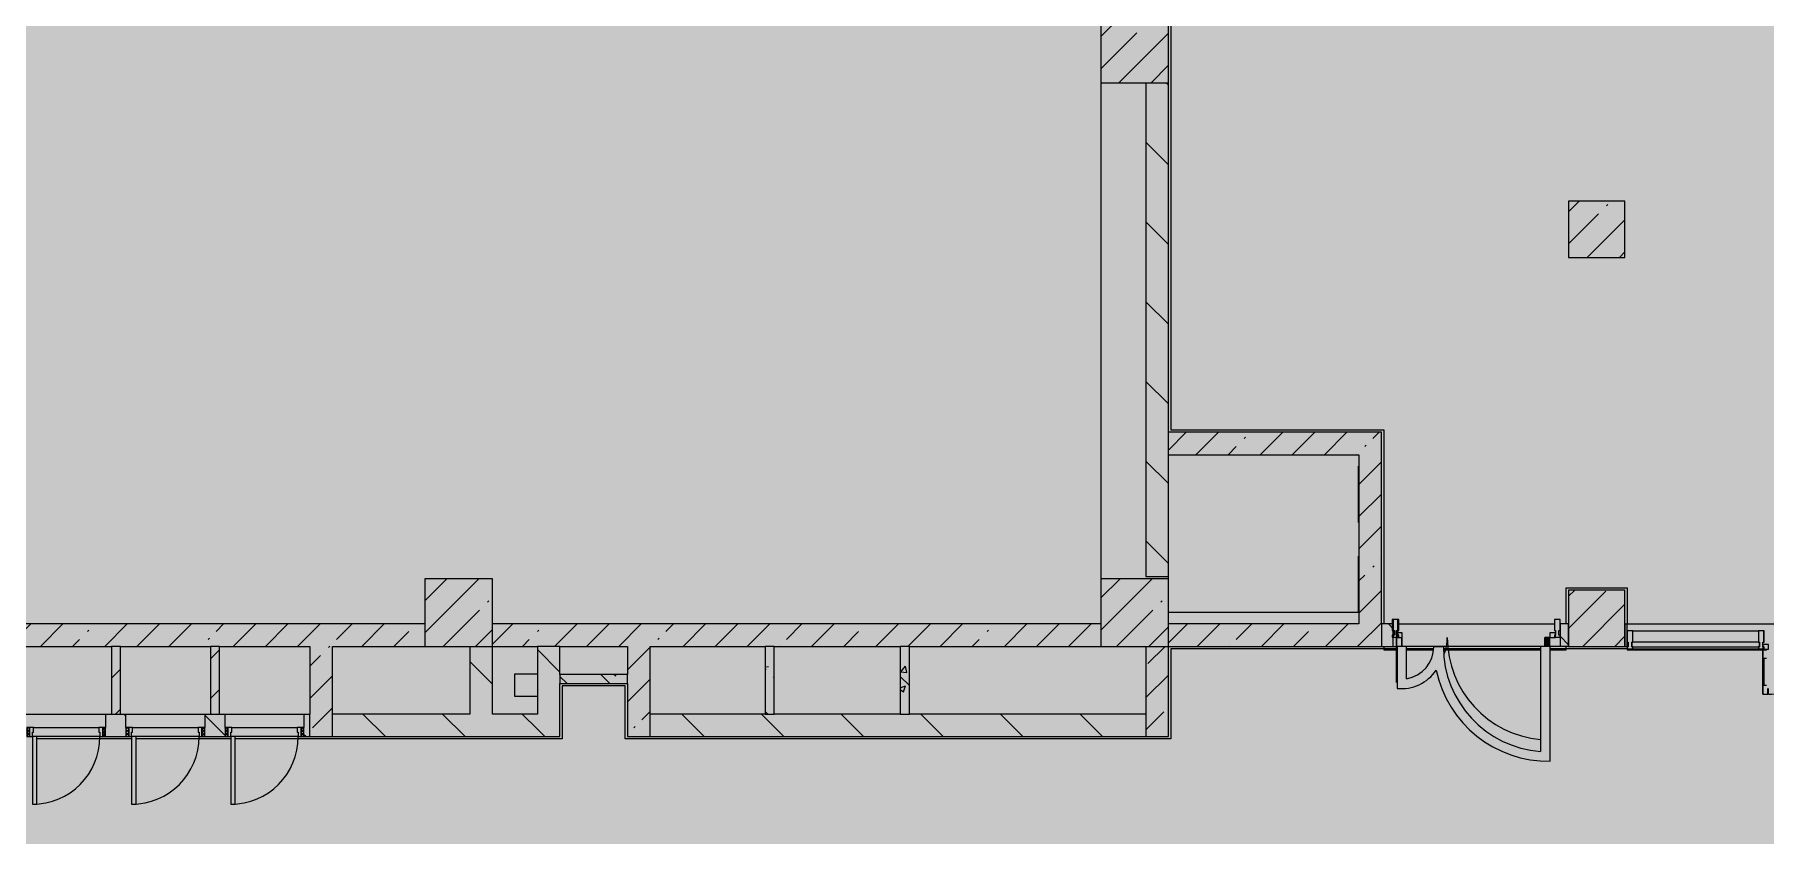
# Model space of a CAD drawing. Header units: millimetres. Extents: x 35224 to 234359, y -8553 to 29000.
# Drawn here: x 164047 to 179405, y 10024 to 17127 of the extents above; entities that cross this region are included whole.
import ezdxf

# ---------------------------------------------------------------- set-up
doc = ezdxf.new("R2010")
doc.units = ezdxf.units.MM
doc.linetypes.add('200_ШТРИХ__ш1_п0_6_', pattern=[800, 500, -300])
doc.layers.add('A-DETL-GENF-2', color=7, linetype='Continuous', lineweight=9, true_color=0xc0c0c0, transparency=0.4)
for name, color, linetype, lineweight, true_color in [('A-DETL-GENF-4', 7, 'Continuous', 5, 0xb7b7b7), ('A-DETL-GENF-5', 7, 'Continuous', 5, 0xe2e2e2), ('A-DOOR-2', 7, 'Continuous', 5, 0xaaaaaa), ('A-DOOR-3', 7, 'Continuous', 5, 0xe2e2e2), ('A-DOOR-4', 7, 'Continuous', 5, 0xb7b7b7), ('A-DOOR-FRAM-2', 7, 'Continuous', 5, 0xe2e2e2), ('A-DOOR-FRAM-3', 7, 'Continuous', 5, 0xaaaaaa), ('A-DOOR-FRAM-4', 7, 'Continuous', 5, 0xb7b7b7), ('A-FLOR-1', 7, 'Continuous', 5, 0xb7b7b7), ('A-GLAZ-CURT-2', 7, 'Continuous', 5, 0x737373), ('A-GLAZ-CWMG-2', 7, 'Continuous', 5, 0x737373), ('A-WALL-6', 7, 'Continuous', 9, 0x737373), ('I-WALL-2', 7, 'Continuous', 5, 0x737373), ('I-WALL-4', 7, 'Continuous', 5, 0x787878), ('S-COLS-2', 7, 'Continuous', 5, 0x737373)]:
    doc.layers.add(name, color=color, linetype=linetype, lineweight=lineweight, true_color=true_color)
for name, color, linetype, lineweight in [('A-DETL-MBND-1', 7, '200_ШТРИХ__ш1_п0_6_', 9), ('I-WALL-3', 7, 'Continuous', 5), ('S-COLS-1', 7, 'Continuous', 5)]:
    doc.layers.add(name, color=color, linetype=linetype, lineweight=lineweight)
pattern_1 = [(135, (107348.7, 0), (-353.5534, -353.5534), [])]
pattern_2 = [(45, (107348.7, 0), (-285.1231, 285.1231), []), (45, (107633.8, 0), (-285.1231, 285.1231), [504.031, -100.806, 16.764, -84.042])]
pattern_3 = [(135, (107348.7, 0), (-377.1708, -377.1708), [533.4, -88.9, 17.78, -88.9]), (135, (107348.7, 376.94), (-377.1708, -377.1708), []), (50, (107348.7, 0), (637.6445, -55.7866), [66.675, -733.425]), (355, (107348.7, 0), (-123.3494, 668.699), [53.34, -586.74]), (100.451, (107401.8, -4.65), (514.299, 612.908), [56.665, -623.315]), (46.184, (107348.7, 177.8), (948.776, -147.15), [100.012, -1100.137]), (96.636, (107427.8, 165.5), (830.909, 865.997), [84.998, -934.973]), (351.184, (107348.7, 177.8), (830.918, 865.988), [80.01, -880.11]), (21, (107437.6, 133.35), (530.6506, -357.9283), [66.675, -733.425]), (326, (107437.6, 133.35), (216.308, 644.6585), [53.34, -586.74]), (71.451, (107481.8, 103.5), (746.9596, 286.7243), [56.665, -623.315]), (37.5, (107348.7, 0), (10.8105, 295.9426), [16.764, -562.864, 16.764, -578.866, -588.962]), (37.5, (107348.7, 0), (10.8105, 295.9426), [-1175.258, 16.764, -572.198]), (7.5, (107348.7, 0), (233.8692, 350.6318), [16.764, -322.834, 16.764, -549.529, -224.472]), (7.5, (107348.7, 0), (233.8692, 350.6318), [-905.891, 16.764, -207.708]), (327.5, (107150.44, 0), (474.5678, -20.0513), [16.764, -205.486, 16.764, -676.656, -920.115]), (327.5, (107150.44, 0), (474.5678, -20.0513), [-915.67, 16.764, -903.351]), (317.5, (107061.54, 0), (518.4522, 88.9934), [16.764, -272.161, 16.764, -443.738, -653.415]), (317.5, (107061.54, 0), (518.4522, 88.9934), [-749.427, 16.764, -636.651])]
pattern_4 = [(45, (107348.7, 0), (-176.7767, 176.7767), [])]

# ---------------------------------------------------------------- blocks, each defined once
blk = doc.blocks.new('BSC_Колонна _Прямоугольная - 600х600-23205240-3_7_2_птичка')
at = {"layer": 'S-COLS-1'}
h = blk.add_hatch(dxfattribs=at)
h.set_pattern_fill('FP_84', color=256, style=0, pattern_type=2)
h.set_pattern_definition([(45, (-66460, -12000), (-285.1231, 285.1231), []), (45, (-66174.88, -12000), (-285.1231, 285.1231), [504.031, -100.806, 16.764, -84.042])])
h.paths.add_polyline_path([(-300, -300), (300, -300), (300, 300), (-300, 300)])
at = {"layer": 'S-COLS-2'}
for p, q in [((300, 300), (-300, 300)), ((-300, 300), (-300, -300)), ((300, -300), (300, 300)), ((-300, -300), (300, -300))]:
    blk.add_line(p, q, dxfattribs=at)
blk = doc.blocks.new('BSC_Колонна _Прямоугольная - 600х600-V116-3_7_2_птичка')
at = {"layer": 'S-COLS-1'}
h = blk.add_hatch(dxfattribs=at)
h.set_pattern_fill('FP_88', color=256, style=0, pattern_type=2)
h.set_pattern_definition([(45, (-66460, -17000), (-285.1231, 285.1231), []), (45, (-66174.88, -17000), (-285.1231, 285.1231), [504.031, -100.806, 16.764, -84.042])])
h.paths.add_polyline_path([(-300, -300), (300, -300), (300, 300), (-300, 300)])
at = {"layer": 'S-COLS-2'}
for p, q in [((300, 300), (-300, 300)), ((-300, 300), (-300, -300)), ((300, -300), (300, 300)), ((-300, -300), (300, -300))]:
    blk.add_line(p, q, dxfattribs=at)
blk = doc.blocks.new('BSC_Колонна _Прямоугольная - 600х600-V126-3_7_2_птичка')
at = {"layer": 'S-COLS-1'}
h = blk.add_hatch(dxfattribs=at)
h.set_pattern_fill('FP_106', color=256, style=0, pattern_type=2)
h.set_pattern_definition([(45, (-60460, -12000), (-285.1231, 285.1231), []), (45, (-60174.88, -12000), (-285.1231, 285.1231), [504.031, -100.806, 16.764, -84.042])])
h.paths.add_polyline_path([(-300, -300), (300, -300), (300, 300), (-300, 300)])
at = {"layer": 'S-COLS-2'}
for p, q in [((300, 300), (-300, 300)), ((-300, 300), (-300, -300)), ((300, -300), (300, 300)), ((-300, -300), (300, -300))]:
    blk.add_line(p, q, dxfattribs=at)
blk = doc.blocks.new('BSC_Колонна _Прямоугольная - 500х500-V153-3_7_2_птичка')
at = {"layer": 'S-COLS-1'}
h = blk.add_hatch(dxfattribs=at)
h.set_pattern_fill('FP_130', color=256, style=0, pattern_type=2)
h.set_pattern_definition([(45, (-70560, -15400), (-285.1231, 285.1231), []), (45, (-70274.88, -15400), (-285.1231, 285.1231), [504.031, -100.806, 16.764, -84.042])])
h.paths.add_polyline_path([(-250, -250), (250, -250), (250, 250), (-250, 250)])
at = {"layer": 'S-COLS-2'}
for p, q in [((250, 250), (-250, 250)), ((-250, 250), (-250, -250)), ((250, -250), (250, 250)), ((-250, -250), (250, -250))]:
    blk.add_line(p, q, dxfattribs=at)
blk = doc.blocks.new('110_Дверь_СКБ_1Ст - д-18 700x2100h_Технический шкаф ЭОМ и СС-V205-3_7_2_птичка')
at = {"layer": 'A-DOOR-2'}
h = blk.add_hatch(dxfattribs=at)
h.set_pattern_fill('FP_135', color=256, style=0, pattern_type=2)
h.set_pattern_definition([(135, (1951.41, 164.685), (-14.14214, -14.14214), []), (225, (1951.41, 164.685), (14.14214, -14.14214), [])])
h.paths.add_polyline_path([(362.5, 100), (337.5, 100), (337.5, 20), (362.5, 20)])
at = {"layer": 'A-DOOR-3'}
h = blk.add_hatch(color=256, dxfattribs=at)
h.paths.add_polyline_path([(312.5, 100), (312.5, 60), (302.5, 60), (302.5, 20), (337.5, 20), (337.5, 100)])
h.paths.add_polyline_path([(-287.5, 100), (-312.5, 100), (-312.5, 20), (-277.5, 20), (-277.5, 60), (-287.5, 60)])
at = {"layer": 'A-DOOR-FRAM-2'}
blk.add_hatch(color=256, dxfattribs=at).paths.add_polyline_path([(272.5, 700), (272.5, 100), (312.5, 100), (312.5, 700)])
at = {"layer": 'A-DOOR-FRAM-3'}
h = blk.add_hatch(dxfattribs=at)
h.set_pattern_fill('FP_136', color=256, style=0, pattern_type=2)
h.set_pattern_definition([(45, (-171.384, 164.685), (-14.1421, 14.1421), []), (135, (-171.384, 164.685), (-14.1421, -14.1421), [])])
h.paths.add_polyline_path([(-312.5, 100), (-337.5, 100), (-337.5, 20), (-312.5, 20)])
at = {"layer": 'A-DOOR-4'}
for p, q in [((312.5, 700), (272.5, 700)), ((272.5, 700), (272.5, 100)), ((312.5, 100), (312.5, 700)), ((272.5, 100), (312.5, 100))]:
    blk.add_line(p, q, dxfattribs=at)
blk.add_arc((312.5, 100), 600, 90, 180, dxfattribs=at)
at = {"layer": 'A-DOOR-FRAM-4'}
for p, q in [((-312.5, 100), (-337.5, 100)), ((-337.5, 100), (-337.5, 20)), ((-337.5, 20), (-312.5, 20)), ((-287.5, 100), (-312.5, 100)), ((-312.5, 100), (-312.5, 20)), ((-312.5, 20), (-312.5, 100)), ((-312.5, 20), (-277.5, 20)), ((-287.5, 60), (-287.5, 100)), ((-287.5, 100), (272.5, 100)), ((-277.5, 60), (-287.5, 60)), ((-277.5, 20), (-277.5, 60)), ((302.5, 20), (-277.5, 20)), ((312.5, 60), (302.5, 60)), ((302.5, 60), (302.5, 20)), ((302.5, 20), (337.5, 20)), ((312.5, 100), (312.5, 60)), ((337.5, 100), (312.5, 100)), ((337.5, 20), (337.5, 100)), ((362.5, 100), (337.5, 100)), ((337.5, 100), (337.5, 20)), ((337.5, 20), (362.5, 20)), ((362.5, 20), (362.5, 100))]:
    blk.add_line(p, q, dxfattribs=at)
blk = doc.blocks.new('Прямоугольный импост - Импост структурный с накладкой - 160мм Темный-33326475-3_7_2_птичка')
at = {"layer": 'A-GLAZ-CWMG-2'}
for p, q in [((-50, 40), (-50, 140)), ((-50, 140), (0, 140)), ((-40, 40), (-50, 40)), ((-50, -17), (-50, 0)), ((-50, 0), (-40, 0)), ((-40, 0), (-40, 40)), ((-10, 40), (-10, 0)), ((0, 40), (-10, 40)), ((-10, 0), (0, 0)), ((0, 140), (0, 40)), ((0, 0), (0, -17)), ((0, -17), (-50, -17))]:
    blk.add_line(p, q, dxfattribs=at)
blk = doc.blocks.new('Дверь_Витражная_остекление_ - ВВ-6 остекление-32274838-3_7_2_птичка')
at = {"layer": 'A-DETL-GENF-5'}
for points in [[(705, 420), (701, 420), (701, 100), (660, 100), (660, 20), (705, 20), (705, 386)], [(-655, 100), (-655, 20), (-610, 20), (-610, 100)]]:
    blk.add_hatch(color=256, dxfattribs=at).paths.add_polyline_path(points)
at = {"layer": 'A-DETL-GENF-4'}
for p, q in [((705, 420), (705, 20)), ((705, 20), (705, 420)), ((-655, 100), (-655, 20)), ((-655, 100), (-655, 20)), ((-610, 20), (-655, 20)), ((-655, 20), (-610, 20)), ((-610, 100), (-610, 20)), ((-610, 20), (-610, 100)), ((660, 100), (660, 20)), ((660, 100), (660, 20))]:
    blk.add_line(p, q, dxfattribs=at)
at = {"layer": 'A-DOOR-4'}
for p, q in [((-655, 20), (-705, 20)), ((-705, 20), (-705, -20)), ((-655, 100), (-655, 20)), ((-655, -20), (-655, 20)), ((655, 100), (655, 20)), ((705, 20), (655, 20)), ((655, 20), (655, -20)), ((705, -20), (705, 20)), ((-705, -20), (-655, -20)), ((655, -20), (705, -20))]:
    blk.add_line(p, q, dxfattribs=at)
for centre, radius, start, end in [((-655, 20), 910, 360, 84.7731), ((655, 20), 400, 157.5, 180)]:
    blk.add_arc(centre, radius, start, end, dxfattribs=at)
blk = doc.blocks.new('Прямоугольный импост - Импост структурный с накладкой - 160мм Темный-33326241-3_7_2_птичка')
at = {"layer": 'A-GLAZ-CWMG-2'}
for p, q in [((-25, 40), (-25, 140)), ((-25, 140), (25, 140)), ((-15, 40), (-25, 40)), ((-25, -17), (-25, 0)), ((-25, 0), (-15, 0)), ((-15, 0), (-15, 40)), ((15, 40), (15, 0)), ((25, 40), (15, 40)), ((15, 0), (25, 0)), ((25, 140), (25, 40)), ((25, 0), (25, -17)), ((25, -17), (-25, -17))]:
    blk.add_line(p, q, dxfattribs=at)
blk = doc.blocks.new('Прямоугольный импост - Импост структурный с накладкой - 160мм Темный-33326242-3_7_2_птичка')
at = {"layer": 'A-GLAZ-CWMG-2'}
for p, q in [((0, 140), (-50, 140)), ((-50, 140), (-50, 40)), ((-50, 40), (-40, 40)), ((-40, 0), (-50, 0)), ((-50, 0), (-50, -17)), ((-40, 40), (-40, 0)), ((-10, 0), (-10, 40)), ((-10, 40), (0, 40)), ((0, 0), (-10, 0)), ((0, 40), (0, 140)), ((0, -17), (0, 0)), ((-50, -17), (0, -17))]:
    blk.add_line(p, q, dxfattribs=at)
blk = doc.blocks.new('Прямоугольный импост - Импост структурный с накладкой - 160мм Темный-33326237-3_7_2_птичка')
at = {"layer": 'A-GLAZ-CWMG-2'}
for p, q in [((-50, 40), (-50, 140)), ((-50, 140), (0, 140)), ((-40, 40), (-50, 40)), ((-50, -17), (-50, 0)), ((-50, 0), (-40, 0)), ((-40, 0), (-40, 40)), ((-10, 40), (-10, 0)), ((0, 40), (-10, 40)), ((-10, 0), (0, 0)), ((0, 140), (0, 40)), ((0, 0), (0, -17)), ((0, -17), (-50, -17))]:
    blk.add_line(p, q, dxfattribs=at)
blk = doc.blocks.new('Дверь_Витражная_остекление_ - В-18-32468702-3_7_2_птичка')
at = {"layer": 'A-DETL-GENF-5'}
blk.add_hatch(color=256, dxfattribs=at).paths.add_polyline_path([(690, 420), (678, 420), (678, 370), (690, 370), (690, 20), (723, 20), (723, 420)])
at = {"layer": 'A-DETL-GENF-4'}
for p, q in [((-673, 965), (-673, 20)), ((-673, 965), (-673, 20)), ((723, 420), (678, 420)), ((678, 420), (678, 370)), ((723, 420), (678, 420)), ((678, 420), (678, 370)), ((723, 340), (690, 340)), ((713, 340), (713, 100)), ((723, 420), (723, 20)), ((723, 20), (723, 420)), ((723, 100), (690, 100))]:
    blk.add_line(p, q, dxfattribs=at)
at = {"layer": 'A-DOOR-4'}
for p, q in [((-673, 965), (-673, 20)), ((673, 420), (673, 370)), ((-673, 20), (-723, 20)), ((-723, 20), (-723, -20)), ((-673, -20), (-673, 20)), ((723, 20), (673, 20)), ((673, 20), (673, -20)), ((723, -20), (723, 20)), ((-723, -20), (-673, -20)), ((673, -20), (723, -20))]:
    blk.add_line(p, q, dxfattribs=at)
for centre, radius, start, end in [((-673, 20), 945, 15.8542, 26.1731), ((673, 20), 400, 90, 148.5381), ((-673, 20), 945, 360, 14.4313), ((673, 20), 400, 177.0378, 180)]:
    blk.add_arc(centre, radius, start, end, dxfattribs=at)
blk = doc.blocks.new('Системная панель - Стекло - 40мм-V275-3_7_2_птичка')
at = {"layer": 'A-GLAZ-CURT-2'}
for p, q in [((567, 0), (-567, 0)), ((-567, 0), (-567, -40)), ((567, -40), (567, 0)), ((-567, -40), (567, -40))]:
    blk.add_line(p, q, dxfattribs=at)
blk = doc.blocks.new('Прямоугольный импост - Импост структурный с накладкой - 160мм Темный-33326239-3_7_2_птичка')
at = {"layer": 'A-GLAZ-CWMG-2'}
for p, q in [((-25, 40), (-25, 140)), ((-25, 140), (25, 140)), ((-15, 40), (-25, 40)), ((-25, -17), (-25, 0)), ((-25, 0), (-15, 0)), ((-15, 0), (-15, 40)), ((15, 40), (15, 0)), ((25, 40), (15, 40)), ((15, 0), (25, 0)), ((25, 140), (25, 40)), ((25, 0), (25, -17)), ((25, -17), (-25, -17))]:
    blk.add_line(p, q, dxfattribs=at)
blk = doc.blocks.new('Прямоугольный импост - Импост структурный с накладкой - 160мм Темный-32468813-3_7_2_птичка')
at = {"layer": 'A-GLAZ-CWMG-2'}
for p, q in [((70880, 11837), (71994, 11837)), ((70880, 11680), (71994, 11680))]:
    blk.add_line(p, q, dxfattribs=at)

msp = doc.modelspace()

# ---------------------------------------------------------------- hatches: boundary and pattern name
at = {"layer": 'A-DETL-GENF-2'}
msp.add_hatch(color=256, dxfattribs=at).paths.add_polyline_path([(178200.6, -251.7), (183198.7, -251.7), (183198.7, 3288.3), (191918.7, 3288.3), (191918.7, 27348.3), (149258.7, 27348.3), (149258.7, 23888.3), (145658.8, 23888.3), (145658.8, -251.7), (177268.4, -251.7)])
at = {"layer": 'I-WALL-3'}
h = msp.add_hatch(dxfattribs=at)
h.set_pattern_fill('FP_92', color=256, style=0, pattern_type=2)
h.set_pattern_definition(pattern_1)
h.paths.add_polyline_path([(173908.7, 12320), (174108.7, 12320), (174108.7, 16700), (173908.7, 16700), (173908.7, 13534.8)])
h.paths.add_polyline_path([(174108.7, 17300), (174108.7, 26500), (173908.7, 26500), (173908.7, 17300)])
h = msp.add_hatch(dxfattribs=at)
h.set_pattern_fill('FP_89', color=256, style=0, pattern_type=2)
h.set_pattern_definition(pattern_2)
h.paths.add_polyline_path([(175404, 13400), (175798.7, 13400), (175798.7, 13600), (174108.7, 13600), (174108.7, 13400)])
h = msp.add_hatch(dxfattribs=at)
h.set_pattern_fill('FP_89', color=256, style=0, pattern_type=2)
h.set_pattern_definition(pattern_2)
h.paths.add_polyline_path([(175870.1, 11700), (175998.7, 11700), (175998.7, 13600), (175798.7, 13600), (175798.7, 11700)])
h = msp.add_hatch(dxfattribs=at)
h.set_pattern_fill('FP_89', color=256, style=0, pattern_type=2)
h.set_pattern_definition(pattern_2)
h.paths.add_polyline_path([(169308.7, 11700), (173508.7, 11700), (173508.7, 11900), (168108.7, 11900), (168108.7, 11700), (168708.7, 11700)])
h.paths.add_polyline_path([(162108.7, 11700), (167508.7, 11700), (167508.7, 11900), (162108.7, 11900)])
h = msp.add_hatch(dxfattribs=at)
h.set_pattern_fill('FP_89', color=256, style=0, pattern_type=2)
h.set_pattern_definition(pattern_2)
h.paths.add_polyline_path([(175798.7, 11700), (175798.7, 11900), (174108.7, 11900), (174108.7, 11700), (175404, 11700)])
h = msp.add_hatch(dxfattribs=at)
h.set_pattern_fill('FP_92', color=256, style=0, pattern_type=2)
h.set_pattern_definition(pattern_1)
h.paths.add_polyline_path([(175998.7, 11700), (176102.7, 11700), (176102.7, 11900), (175998.7, 11900), (175998.7, 11799.5)])
h.paths.add_polyline_path([(177582.7, 11700), (177658.7, 11700), (177658.7, 11900), (177582.7, 11900), (177582.7, 11799.5)])
h.paths.add_polyline_path([(178178.7, 11700), (178178.7, 11900), (178158.7, 11900), (178158.7, 11700)])
h.paths.add_polyline_path([(180888.7, 11700), (180888.7, 11900), (180868.7, 11900), (180868.7, 11700)])
h = msp.add_hatch(dxfattribs=at)
h.set_pattern_fill('FP_94', color=256, style=0, pattern_type=2)
h.set_pattern_definition(pattern_4)
h.paths.add_polyline_path([(164807.9, 11100), (164807.9, 11700), (164727.9, 11700), (164727.9, 11100)])
h = msp.add_hatch(dxfattribs=at)
h.set_pattern_fill('FP_94', color=256, style=0, pattern_type=2)
h.set_pattern_definition(pattern_4)
h.paths.add_polyline_path([(165607.9, 11100), (165687.9, 11100), (165687.9, 11700), (165607.9, 11700), (165607.9, 11221)])
h = msp.add_hatch(dxfattribs=at)
h.set_pattern_fill('FP_89', color=256, style=0, pattern_type=2)
h.set_pattern_definition(pattern_2)
h.paths.add_polyline_path([(166688.7, 10900), (166688.7, 11700), (166488.7, 11700), (166488.7, 10900)])
h = msp.add_hatch(dxfattribs=at)
h.set_pattern_fill('FP_92', color=256, style=0, pattern_type=2)
h.set_pattern_definition(pattern_1)
h.paths.add_polyline_path([(168108.7, 11100), (168108.7, 11700), (167908.7, 11700), (167908.7, 11100), (167946.4, 11100)])
h = msp.add_hatch(dxfattribs=at)
h.set_pattern_fill('FP_92', color=256, style=0, pattern_type=2)
h.set_pattern_definition(pattern_1)
h.paths.add_polyline_path([(168508.7, 10900), (168708.7, 10900), (168708.7, 11700), (168508.7, 11700), (168508.7, 11100)])
h = msp.add_hatch(dxfattribs=at)
h.set_pattern_fill('FP_89', color=256, style=0, pattern_type=2)
h.set_pattern_definition(pattern_2)
h.paths.add_polyline_path([(169508.7, 10900), (169508.7, 11700), (169308.7, 11700), (169308.7, 10900)])
h = msp.add_hatch(dxfattribs=at)
h.set_pattern_fill('FP_89', color=256, style=0, pattern_type=2)
h.set_pattern_definition(pattern_2)
h.paths.add_polyline_path([(174108.7, 10900), (174108.7, 11700), (173908.7, 11700), (173908.7, 10900)])
h = msp.add_hatch(dxfattribs=at)
h.set_pattern_fill('FP_92', color=256, style=0, pattern_type=2)
h.set_pattern_definition(pattern_1)
h.paths.add_polyline_path([(168508.7, 10900), (168508.7, 11100), (166688.7, 11100), (166688.7, 10900), (167946.4, 10900)])
h.paths.add_polyline_path([(164683.7, 10900), (164856.5, 10900), (164856.5, 11100), (164676.5, 11100), (164676.5, 10900)])
h.paths.add_polyline_path([(165556.5, 10900), (165736.5, 10900), (165736.5, 11100), (165556.5, 11100), (165556.5, 10980)])
h.paths.add_polyline_path([(166488.7, 10900), (166488.7, 11100), (166436.5, 11100), (166436.5, 10900)])
h.paths.add_polyline_path([(163976.5, 10900), (163976.5, 11100), (163796.5, 11100), (163796.5, 10900)])
h.paths.add_polyline_path([(162353.2, 10900), (162848.7, 10900), (162848.7, 11100), (159258.7, 11100), (159258.7, 10900), (160488.8, 10900)])
h.paths.add_polyline_path([(163048.7, 10900), (163096.5, 10900), (163096.5, 11100), (163048.7, 11100), (163048.7, 10980)])
h.paths.add_polyline_path([(156760, 10900), (159058.7, 10900), (159058.7, 11100), (152108.7, 11100), (152108.7, 10900), (153031.1, 10900)])
h = msp.add_hatch(dxfattribs=at)
h.set_pattern_fill('FP_92', color=256, style=0, pattern_type=2)
h.set_pattern_definition(pattern_1)
h.paths.add_polyline_path([(169508.7, 10900), (170108.7, 10900), (170108.7, 11100), (169508.7, 11100)])
h = msp.add_hatch(dxfattribs=at)
h.set_pattern_fill('FP_92', color=256, style=0, pattern_type=2)
h.set_pattern_definition(pattern_1)
h.paths.add_polyline_path([(173908.7, 10900), (173908.7, 11100), (170108.7, 11100), (170108.7, 10900), (171675.2, 10900)])
at = {"layer": 'I-WALL-4'}
h = msp.add_hatch(dxfattribs=at)
h.set_pattern_fill('FP_99', color=256, style=0, pattern_type=2)
h.set_pattern_definition(pattern_3)
h.paths.add_polyline_path([(170608.7, 11100), (170608.7, 11700), (170528.7, 11700), (170528.7, 11100)])
h = msp.add_hatch(dxfattribs=at)
h.set_pattern_fill('FP_99', color=256, style=0, pattern_type=2)
h.set_pattern_definition(pattern_3)
h.paths.add_polyline_path([(171808.7, 11100), (171808.7, 11700), (171728.7, 11700), (171728.7, 11100)])
h = msp.add_hatch(dxfattribs=at)
h.set_pattern_fill('FP_99', color=256, style=0, pattern_type=2)
h.set_pattern_definition(pattern_3)
h.paths.add_polyline_path([(169308.7, 11370), (169308.7, 11450), (168708.7, 11450), (168708.7, 11370)])
at = {"layer": 'S-COLS-1'}
h = msp.add_hatch(dxfattribs=at)
h.set_pattern_fill('FP_89', color=256, style=0, pattern_type=2)
h.set_pattern_definition(pattern_2)
h.paths.add_polyline_path([(178158.7, 11700), (178158.7, 12200), (177658.7, 12200), (177658.7, 11700)])

# ---------------------------------------------------------------- linework, layer by layer
at = {"layer": 'A-DETL-MBND-1'}
msp.add_line((175793.7, 12000), (175793.7, 13400), dxfattribs=at)
at = {"layer": 'A-FLOR-1'}
for p, q in [((174128.7, 26880), (174128.7, 13620)), ((173508.7, 16700), (173508.7, 12300)), ((174128.7, 13620), (176018.7, 13620)), ((176018.7, 13620), (176018.7, 11900)), ((174108.7, 12300), (174108.7, 12320)), ((177638.7, 11900), (177638.7, 12220)), ((177638.7, 12220), (178178.7, 12220)), ((178178.7, 12220), (178178.7, 11900)), ((175798.7, 12000), (174108.7, 12000)), ((176136.7, 11680), (174128.7, 11680)), ((174128.7, 11680), (174128.7, 10880)), ((176018.7, 11700), (176018.7, 11669)), ((176221.4, 11700), (176136.7, 11700)), ((176136.7, 11700), (176136.7, 11327.5)), ((176221.4, 11413.8), (176221.4, 11700)), ((176460.9, 11680), (176221.4, 11680)), ((176547.4, 11697.2), (176462.7, 11697.2)), ((177411, 11680), (176548.3, 11680)), ((177495.7, 11700), (177411, 11700)), ((177411, 11700), (177411, 10768.9)), ((177495.7, 10681.9), (177495.7, 11700)), ((178178.7, 11680), (177495.7, 11680)), ((177638.7, 11669), (177638.7, 11700)), ((178178.7, 11680), (178178.7, 11669)), ((176018.7, 11669), (176136.7, 11669)), ((176221.4, 11669), (176459.8, 11669)), ((176549, 11669), (177411, 11669)), ((177495.7, 11669), (177638.7, 11669)), ((178178.7, 11669), (179416.7, 11669)), ((168308.7, 11457), (168508.7, 11457)), ((168308.7, 11257), (168308.7, 11457)), ((168508.7, 11257), (168308.7, 11257)), ((169287.7, 11350), (168728.7, 11350)), ((168728.7, 11350), (168728.7, 10880)), ((169287.7, 10880), (169287.7, 11350)), ((164906.5, 10880), (164066.5, 10880)), ((165786.5, 10880), (164946.5, 10880)), ((168728.7, 10880), (165826.5, 10880)), ((174128.7, 10880), (169287.7, 10880))]:
    msp.add_line(p, q, dxfattribs=at)
for centre, radius, start, end in [((176175.6, 11697.2), 287, 279.17366, 0), ((177478.1, 11697.2), 930.7, 180, 265.86869), ((176175.6, 11697.2), 371.7, 263.98747, 326.07537), ((177478.1, 11697.2), 1015.4, 191.7891, 270.99569)]:
    msp.add_arc(centre, radius, start, end, dxfattribs=at)
at = {"layer": 'A-WALL-6'}
for p, q in [((175998.7, 11900), (175998.7, 11700)), ((164807.9, 11700), (164727.9, 11700)), ((165687.9, 11700), (165607.9, 11700)), ((168708.7, 11700), (168508.7, 11700)), ((170608.7, 11700), (170528.7, 11700)), ((171808.7, 11700), (171728.7, 11700)), ((168708.7, 11450), (168708.7, 11370)), ((169308.7, 11370), (169308.7, 11450)), ((164727.9, 11100), (164807.9, 11100)), ((165607.9, 11100), (165687.9, 11100)), ((166488.7, 10900), (166488.7, 11100)), ((166688.7, 10900), (166688.7, 11100)), ((169508.7, 10900), (169508.7, 11100)), ((170528.7, 11100), (170608.7, 11100)), ((171728.7, 11100), (171808.7, 11100)), ((173908.7, 11100), (173908.7, 10900))]:
    msp.add_line(p, q, dxfattribs=at)
at = {"layer": 'I-WALL-2'}
for p, q in [((173908.7, 16700), (173908.7, 12320)), ((174108.7, 12320), (174108.7, 16700)), ((175998.7, 13600), (174108.7, 13600)), ((175998.7, 11900), (175998.7, 13600)), ((174108.7, 13400), (175798.7, 13400)), ((175798.7, 13400), (175798.7, 11900)), ((173908.7, 12320), (174108.7, 12320)), ((167508.7, 11900), (162108.7, 11900)), ((173508.7, 11900), (168108.7, 11900)), ((175798.7, 11900), (174108.7, 11900)), ((176102.7, 11900), (175998.7, 11900)), ((176102.7, 11700), (176102.7, 11900)), ((176152.7, 11900), (177532.7, 11900)), ((177658.7, 11900), (177582.7, 11900)), ((177582.7, 11900), (177582.7, 11700)), ((177658.7, 11700), (177658.7, 11900)), ((178158.7, 11900), (178158.7, 11700)), ((178158.7, 11900), (180888.7, 11900)), ((178178.7, 11700), (178178.7, 11900)), ((163927.9, 11700), (164727.9, 11700)), ((164727.9, 11700), (164727.9, 11100)), ((164807.9, 11100), (164807.9, 11700)), ((164807.9, 11700), (165607.9, 11700)), ((165607.9, 11700), (165607.9, 11100)), ((165687.9, 11100), (165687.9, 11700)), ((165687.9, 11700), (166488.7, 11700)), ((166488.7, 11700), (166488.7, 11100)), ((166688.7, 11100), (166688.7, 11700)), ((166688.7, 11700), (167508.7, 11700)), ((167908.7, 11700), (167908.7, 11100)), ((168108.7, 11100), (168108.7, 11700)), ((168108.7, 11700), (168508.7, 11700)), ((168508.7, 11700), (168508.7, 11100)), ((168708.7, 11450), (168708.7, 11700)), ((168708.7, 11700), (169308.7, 11700)), ((169308.7, 11700), (169308.7, 11450)), ((169508.7, 11100), (169508.7, 11700)), ((169508.7, 11700), (170528.7, 11700)), ((170528.7, 11700), (170528.7, 11100)), ((170608.7, 11700), (171728.7, 11700)), ((170608.7, 11100), (170608.7, 11700)), ((171728.7, 11700), (171728.7, 11100)), ((171808.7, 11700), (173508.7, 11700)), ((171808.7, 11100), (171808.7, 11700)), ((173908.7, 11700), (173908.7, 11100)), ((174108.7, 10900), (174108.7, 11700)), ((174108.7, 11700), (175998.7, 11700)), ((175998.7, 11700), (176136.7, 11700)), ((177411, 11700), (176221.4, 11700)), ((177658.7, 11700), (177495.7, 11700)), ((178158.7, 11700), (178188.7, 11700)), ((169308.7, 11450), (168708.7, 11450)), ((168708.7, 11370), (169308.7, 11370)), ((168708.7, 10900), (168708.7, 11370)), ((169308.7, 11370), (169308.7, 10900)), ((163927.9, 11100), (164727.9, 11100)), ((164676.5, 11100), (164676.5, 10980)), ((164807.9, 11100), (165607.9, 11100)), ((164856.5, 10980), (164856.5, 11100)), ((165556.5, 11100), (165556.5, 10980)), ((165687.9, 11100), (166488.7, 11100)), ((165736.5, 10980), (165736.5, 11100)), ((166436.5, 11100), (166436.5, 10980)), ((167908.7, 11100), (166688.7, 11100)), ((168508.7, 11100), (168108.7, 11100)), ((170528.7, 11100), (169508.7, 11100)), ((171728.7, 11100), (170608.7, 11100)), ((173908.7, 11100), (171808.7, 11100)), ((164676.5, 10900), (164856.5, 10900)), ((165556.5, 10900), (165736.5, 10900)), ((166436.5, 10900), (168708.7, 10900)), ((169308.7, 10900), (174108.7, 10900))]:
    msp.add_line(p, q, dxfattribs=at)
at = {"layer": 'S-COLS-2'}
for p, q in [((178158.7, 12200), (177658.7, 12200)), ((177658.7, 12200), (177658.7, 11900)), ((178158.7, 11900), (178158.7, 12200)), ((177658.7, 11900), (177658.7, 11700)), ((178158.7, 11700), (178158.7, 11900)), ((177658.7, 11700), (178158.7, 11700))]:
    msp.add_line(p, q, dxfattribs=at)

# ---------------------------------------------------------------- block references
at = {"layer": 'A-DOOR-4', "rotation": 180}
for name, p in [('Дверь_Витражная_остекление_ - ВВ-6 остекление-32274838-3_7_2_птичка', (176837.7, 11800)), ('Дверь_Витражная_остекление_ - В-18-32468702-3_7_2_птичка', (180106.2, 11697)), ('110_Дверь_СКБ_1Ст - д-18 700x2100h_Технический шкаф ЭОМ и СС-V205-3_7_2_птичка', (164339, 11000)), ('110_Дверь_СКБ_1Ст - д-18 700x2100h_Технический шкаф ЭОМ и СС-V205-3_7_2_птичка', (165219, 11000)), ('110_Дверь_СКБ_1Ст - д-18 700x2100h_Технический шкаф ЭОМ и СС-V205-3_7_2_птичка', (166099, 11000))]:
    msp.add_blockref(name, p, dxfattribs=at)
at = {"layer": 'A-GLAZ-CURT-2', "rotation": 180}
msp.add_blockref('Системная панель - Стекло - 40мм-V275-3_7_2_птичка', (178785.7, 11697), dxfattribs=at)
at = {"layer": 'A-GLAZ-CWMG-2', "extrusion": (0, 0, -1)}
for name, p in [('Прямоугольный импост - Импост структурный с накладкой - 160мм Темный-33326241-3_7_2_птичка', (-176117.7, 11800)), ('Прямоугольный импост - Импост структурный с накладкой - 160мм Темный-33326475-3_7_2_птичка', (-176102.7, 11800)), ('Прямоугольный импост - Импост структурный с накладкой - 160мм Темный-33326237-3_7_2_птичка', (-178178.7, 11697)), ('Прямоугольный импост - Импост структурный с накладкой - 160мм Темный-33326239-3_7_2_птичка', (-179367.7, 11697)), ('Прямоугольный импост - Импост структурный с накладкой - 160мм Темный-33326241-3_7_2_птичка', (-179368.7, 11697))]:
    msp.add_blockref(name, p, dxfattribs=at)
at = {"layer": 'A-GLAZ-CWMG-2'}
for name, p in [('Прямоугольный импост - Импост структурный с накладкой - 160мм Темный-33326242-3_7_2_птичка', (177582.7, 11800)), ('Прямоугольный импост - Импост структурный с накладкой - 160мм Темный-32468813-3_7_2_птичка', (107348.7, 0))]:
    msp.add_blockref(name, p, dxfattribs=at)
at = {"layer": 'S-COLS-2'}
for name, p in [('BSC_Колонна _Прямоугольная - 600х600-V116-3_7_2_птичка', (173808.7, 17000)), ('BSC_Колонна _Прямоугольная - 500х500-V153-3_7_2_птичка', (177908.7, 15400)), ('BSC_Колонна _Прямоугольная - 600х600-V126-3_7_2_птичка', (167808.7, 12000)), ('BSC_Колонна _Прямоугольная - 600х600-23205240-3_7_2_птичка', (173808.7, 12000))]:
    msp.add_blockref(name, p, dxfattribs=at)

doc.saveas('drawing.dxf')
